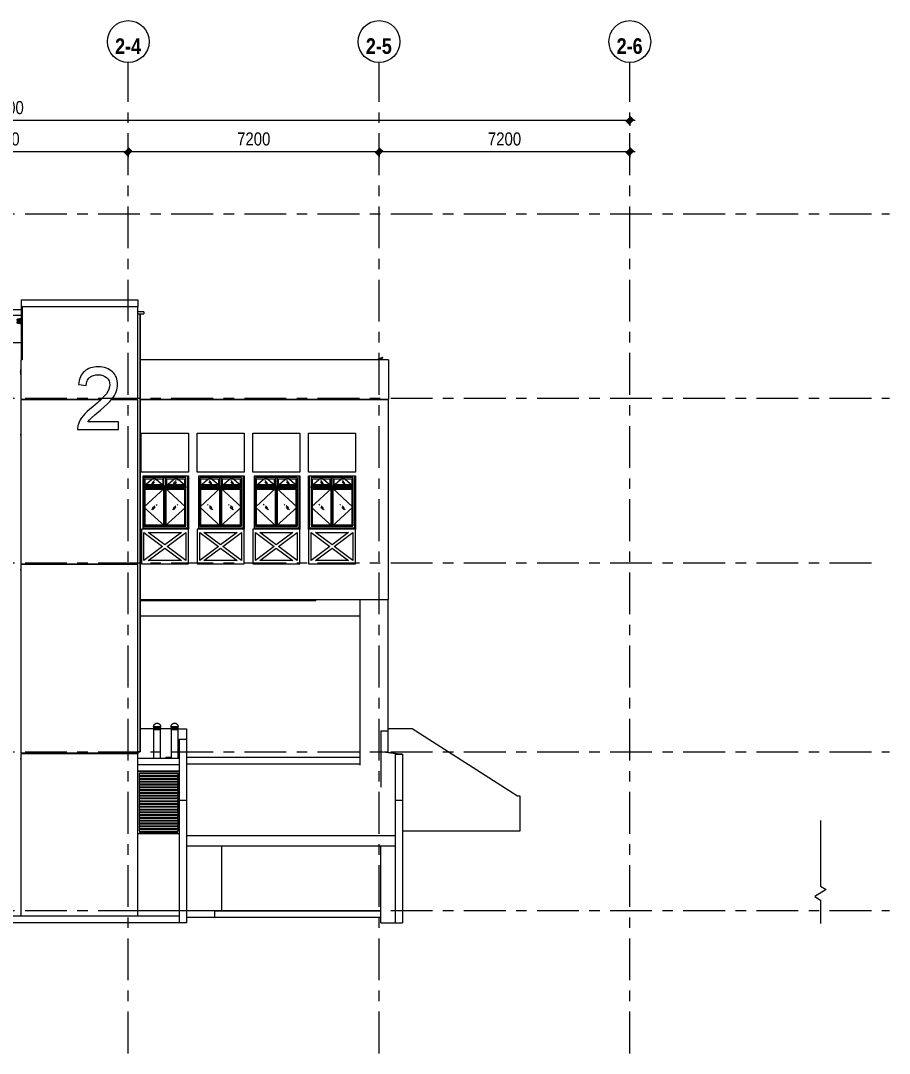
# Model space of a CAD drawing. Header units: millimetres. Extents: x -33493 to 146110, y 17338 to 47807.
# Drawn here: x 10931 to 35873, y 17966 to 47599 of the extents above; entities that cross this region are included whole.
import ezdxf

# ---------------------------------------------------------------- set-up
doc = ezdxf.new("R2010")
doc.units = ezdxf.units.MM
for name, pattern in [('Centre', [4762.5, 952.5, -714.375, 2381.25, -714.375]), ('Dash', [952.5, 476.25, -476.25]), ('Glass Symbol', [360, 90, -90, 90, -90]), ('IDA - Grid Line', [2100, 1200, -300, 300, -300])]:
    doc.linetypes.add(name, pattern=pattern)
for name, color, linetype, lineweight in [('A-_ANOT----_D', 7, 'Continuous', 9), ('A-_ANOT----_D-150', 7, 'Continuous', 9), ('A-_DETA----_ED', 7, 'Continuous', 9), ('A-_DETA----_ED-1', 7, 'Continuous', 18), ('S-_ANOTGRID_E', 7, 'Continuous', 9)]:
    doc.layers.add(name, color=color, linetype=linetype, lineweight=lineweight)
for name, color, linetype, lineweight, true_color in [('A-_CEIL----_E-1', 6, 'Continuous', 9, 0xff00ff), ('A-_FLOR----_E-1', 6, 'Continuous', 9, 0xff00ff), ('A-_FLORLEVL_E-1', 9, 'IDA - Grid Line', 9, 0x808080), ('A-_FURT----_E-1', 6, 'Continuous', 9, 0xff00ff), ('A-_GENM----_M-1', 6, 'Continuous', 9, 0xff00ff), ('A-_ROOF----_E-1', 6, 'Continuous', 9, 0xff00ff), ('A-_WALL----_E-1', 6, 'Continuous', 9, 0xff00ff), ('A-_WALLPRTN_E-1', 6, 'Continuous', 9, 0xff00ff), ('A-_WIND----_E-1', 6, 'Continuous', 9, 0xff00ff), ('A-_WIND----_E-2', 6, 'Dash', 9, 0xff00ff), ('A-_WIND----_E-3', 6, 'Centre', 9, 0xff00ff), ('A-_WIND----_E-4', 6, 'Glass Symbol', 9, 0xff00ff), ('C-_SITE----_E-1', 6, 'Continuous', 9, 0xff00ff), ('E-_FIREALAM_E-1', 6, 'Continuous', 9, 0xff00ff), ('M-_EQPT----_E-1', 6, 'Continuous', 9, 0xff00ff), ('S-_ANOTGRID_E-1', 9, 'IDA - Grid Line', 9, 0x808080), ('S-_COLN----_E-1', 6, 'Continuous', 9, 0xff00ff)]:
    doc.layers.add(name, color=color, linetype=linetype, lineweight=lineweight, true_color=true_color)
doc.styles.add('Arial Narrow_2', font='ARIALN.TTF', dxfattribs={"height": 375})
doc.styles.add('Arial Narrow_B', font='ARIALNB.TTF', dxfattribs={"height": 450})
doc.dimstyles.new('IDA_-_Arial_-_2_5mm_-_Black_-_Diagonal', dxfattribs={"dimscale": 304.8, "dimtxt": 383.786615, "dimasz": 0.492126, "dimexe": 0.492126, "dimexo": 0.738189, "dimgap": 0.246063, "dimtad": 1, "dimdec": 0, "dimzin": 0, "dimdsep": 46, "dimtxsty": 'Arial Narrow_2', "dimblk1": 'OBLIQUE', "dimblk2": 'OBLIQUE', "dimsah": 1, "dimcen": 0.09, "dimdle": 0.492126, "dimadec": 6, "dimazin": 0, "dimtfac": 1, "dimtdec": 4, "dimtix": 1, "dimtmove": 0, "dimatfit": 3, "dimfxl": 1, "dimtvp": 1, "dimtolj": 1, "dimtzin": 0, "dimarcsym": 2})

# ---------------------------------------------------------------- blocks, each defined once
blk = doc.blocks.new('IDA - Casement w Top Hung - 2 Panels - 1400L X 1500H - B2-AW02-3436901-DOOR _ WINDOW SCHEDULE - ELEVATION 3 Copy 1')
at = {"layer": 'A-_WIND----_E-1'}
for p, q in [((14471, 34240), (14471, 34490)), ((15046, 34490), (14471, 34490)), ((14471, 34490), (14471, 33090)), ((15671, 34490), (14471, 34490)), ((14506, 34275), (14506, 34455)), ((14506, 34455), (15011, 34455)), ((15011, 34455), (15011, 34275)), ((15046, 34240), (15046, 34490)), ((15046, 34490), (15096, 34490)), ((15046, 34240), (15046, 34490)), ((15096, 34240), (15096, 34490)), ((15671, 34490), (15096, 34490)), ((15096, 34490), (15096, 34240)), ((15131, 34275), (15131, 34455)), ((15131, 34455), (15636, 34455)), ((15636, 34455), (15636, 34275)), ((15671, 34240), (15671, 34490)), ((15671, 33090), (15671, 34490)), ((14471, 34240), (15046, 34240)), ((14471, 34190), (14471, 34240)), ((15671, 34240), (14471, 34240)), ((14471, 33090), (14471, 34190)), ((15071, 34190), (14471, 34190)), ((14471, 34190), (15671, 34190)), ((15011, 34275), (14506, 34275)), ((14506, 33125), (14506, 34155)), ((14506, 34155), (15036, 34155)), ((15036, 34155), (15036, 33125)), ((15046, 34240), (15096, 34240)), ((15071, 33090), (15071, 34190)), ((15671, 34190), (15071, 34190)), ((15071, 33090), (15071, 34190)), ((15096, 34240), (15671, 34240)), ((15106, 33125), (15106, 34155)), ((15106, 34155), (15636, 34155)), ((15636, 34275), (15131, 34275)), ((15636, 34155), (15636, 33125)), ((15671, 34240), (15671, 34190)), ((15671, 33090), (15671, 34190)), ((14471, 33090), (15071, 33090)), ((15671, 33090), (14471, 33090)), ((15036, 33125), (14506, 33125)), ((15071, 33090), (15671, 33090)), ((15636, 33125), (15106, 33125))]:
    blk.add_line(p, q, dxfattribs=at)
at = {"layer": 'A-_WIND----_E-2'}
blk.add_line((15746, 33015), (14446, 33015), dxfattribs=at)
at = {"layer": 'A-_WIND----_E-3'}
for p, q in [((14471, 34240), (14758, 34490)), ((15046, 34240), (14758, 34490)), ((15096, 34240), (15383, 34490)), ((15671, 34240), (15383, 34490)), ((15071, 34190), (14471, 33640)), ((15071, 34190), (15671, 33640)), ((14471, 33640), (15071, 33090)), ((15671, 33640), (15071, 33090))]:
    blk.add_line(p, q, dxfattribs=at)
at = {"layer": 'A-_WIND----_E-4'}
for p, q in [((14683, 34290), (14833, 34440)), ((14707, 34341), (14801, 34435)), ((14715, 34295), (14809, 34389)), ((15308, 34290), (15458, 34440)), ((15332, 34341), (15426, 34435)), ((15340, 34295), (15434, 34389)), ((14696, 33565), (14846, 33715)), ((14720, 33616), (14814, 33710)), ((14728, 33570), (14821, 33664)), ((15296, 33565), (15446, 33715)), ((15320, 33616), (15414, 33710)), ((15328, 33570), (15421, 33664))]:
    blk.add_line(p, q, dxfattribs=at)
blk = doc.blocks.new('IDA - Casement w Top Hung - 2 Panels - 1400L X 1500H - B2-AW02-3436902-DOOR _ WINDOW SCHEDULE - ELEVATION 3 Copy 1')
at = {"layer": 'A-_WIND----_E-1'}
for p, q in [((19271, 34490), (19271, 34240)), ((19846, 34490), (19271, 34490)), ((20471, 34490), (19271, 34490)), ((19271, 34490), (19271, 33090)), ((19306, 34275), (19306, 34455)), ((19306, 34455), (19811, 34455)), ((19811, 34455), (19811, 34275)), ((19846, 34490), (19846, 34240)), ((19846, 34240), (19846, 34490)), ((19846, 34490), (19896, 34490)), ((19896, 34490), (19896, 34240)), ((20471, 34490), (19896, 34490)), ((19896, 34490), (19896, 34240)), ((19931, 34275), (19931, 34455)), ((19931, 34455), (20436, 34455)), ((20436, 34455), (20436, 34275)), ((20471, 34490), (20471, 34240)), ((20471, 33090), (20471, 34490)), ((19271, 34240), (19846, 34240)), ((19271, 34190), (19271, 34240)), ((20471, 34240), (19271, 34240)), ((19271, 34190), (19271, 33090)), ((19871, 34190), (19271, 34190)), ((19271, 34190), (20471, 34190)), ((19811, 34275), (19306, 34275)), ((19306, 33125), (19306, 34155)), ((19306, 34155), (19836, 34155)), ((19836, 34155), (19836, 33125)), ((19846, 34240), (19896, 34240)), ((19871, 34190), (19871, 33090)), ((19871, 34190), (19871, 33090)), ((20471, 34190), (19871, 34190)), ((19896, 34240), (20471, 34240)), ((19906, 33125), (19906, 34155)), ((19906, 34155), (20436, 34155)), ((20436, 34275), (19931, 34275)), ((20436, 34155), (20436, 33125)), ((20471, 34240), (20471, 34190)), ((20471, 34190), (20471, 33090)), ((19271, 33090), (19871, 33090)), ((20471, 33090), (19271, 33090)), ((19836, 33125), (19306, 33125)), ((19871, 33090), (20471, 33090)), ((20436, 33125), (19906, 33125))]:
    blk.add_line(p, q, dxfattribs=at)
at = {"layer": 'A-_WIND----_E-2'}
blk.add_line((19196, 33015), (20546, 33015), dxfattribs=at)
at = {"layer": 'A-_WIND----_E-3'}
for p, q in [((19271, 34240), (19558, 34490)), ((19846, 34240), (19558, 34490)), ((19896, 34240), (20183, 34490)), ((20471, 34240), (20183, 34490)), ((19871, 34190), (19271, 33640)), ((19871, 34190), (20471, 33640)), ((19271, 33640), (19871, 33090)), ((20471, 33640), (19871, 33090))]:
    blk.add_line(p, q, dxfattribs=at)
at = {"layer": 'A-_WIND----_E-4'}
for p, q in [((19633, 34290), (19483, 34440)), ((19601, 34295), (19507, 34389)), ((19609, 34341), (19515, 34435)), ((20258, 34290), (20108, 34440)), ((20226, 34295), (20132, 34389)), ((20234, 34341), (20140, 34435)), ((19646, 33565), (19496, 33715)), ((19614, 33570), (19520, 33664)), ((19621, 33616), (19528, 33710)), ((20246, 33565), (20096, 33715)), ((20214, 33570), (20120, 33664)), ((20221, 33616), (20128, 33710))]:
    blk.add_line(p, q, dxfattribs=at)
blk = doc.blocks.new('IDA - Casement w Top Hung - 2 Panels - 1400L X 1500H - B2-AW02-V1-DOOR _ WINDOW SCHEDULE - ELEVATION 3 Copy 1')
at = {"layer": 'A-_WIND----_E-1'}
for p, q in [((17671, 34490), (17671, 34240)), ((18246, 34490), (17671, 34490)), ((18871, 34490), (17671, 34490)), ((17671, 34490), (17671, 33090)), ((17706, 34275), (17706, 34455)), ((17706, 34455), (18211, 34455)), ((18211, 34455), (18211, 34275)), ((18246, 34490), (18246, 34240)), ((18246, 34240), (18246, 34490)), ((18246, 34490), (18296, 34490)), ((18296, 34490), (18296, 34240)), ((18871, 34490), (18296, 34490)), ((18296, 34490), (18296, 34240)), ((18331, 34275), (18331, 34455)), ((18331, 34455), (18836, 34455)), ((18836, 34455), (18836, 34275)), ((18871, 34490), (18871, 34240)), ((18871, 33090), (18871, 34490)), ((17671, 34240), (18246, 34240)), ((17671, 34190), (17671, 34240)), ((18871, 34240), (17671, 34240)), ((17671, 34190), (17671, 33090)), ((18271, 34190), (17671, 34190)), ((17671, 34190), (18871, 34190)), ((18211, 34275), (17706, 34275)), ((17706, 33125), (17706, 34155)), ((17706, 34155), (18236, 34155)), ((18236, 34155), (18236, 33125)), ((18246, 34240), (18296, 34240)), ((18271, 34190), (18271, 33090)), ((18271, 34190), (18271, 33090)), ((18871, 34190), (18271, 34190)), ((18296, 34240), (18871, 34240)), ((18306, 33125), (18306, 34155)), ((18306, 34155), (18836, 34155)), ((18836, 34275), (18331, 34275)), ((18836, 34155), (18836, 33125)), ((18871, 34240), (18871, 34190)), ((18871, 34190), (18871, 33090)), ((17671, 33090), (18271, 33090)), ((18871, 33090), (17671, 33090)), ((18236, 33125), (17706, 33125)), ((18271, 33090), (18871, 33090)), ((18836, 33125), (18306, 33125))]:
    blk.add_line(p, q, dxfattribs=at)
at = {"layer": 'A-_WIND----_E-2'}
blk.add_line((17646, 33015), (18946, 33015), dxfattribs=at)
at = {"layer": 'A-_WIND----_E-3'}
for p, q in [((17671, 34240), (17958, 34490)), ((18246, 34240), (17958, 34490)), ((18296, 34240), (18583, 34490)), ((18871, 34240), (18583, 34490)), ((18271, 34190), (17671, 33640)), ((18271, 34190), (18871, 33640)), ((17671, 33640), (18271, 33090)), ((18871, 33640), (18271, 33090))]:
    blk.add_line(p, q, dxfattribs=at)
at = {"layer": 'A-_WIND----_E-4'}
for p, q in [((18033, 34290), (17883, 34440)), ((18001, 34295), (17907, 34389)), ((18009, 34341), (17915, 34435)), ((18658, 34290), (18508, 34440)), ((18626, 34295), (18532, 34389)), ((18634, 34341), (18540, 34435)), ((18046, 33565), (17896, 33715)), ((18014, 33570), (17920, 33664)), ((18021, 33616), (17928, 33710)), ((18646, 33565), (18496, 33715)), ((18614, 33570), (18520, 33664)), ((18621, 33616), (18528, 33710))]:
    blk.add_line(p, q, dxfattribs=at)
blk = doc.blocks.new('IDA- Fire Extinguisher - 3kg AB-3508502-DOOR _ WINDOW SCHEDULE - ELEVATION 3 Copy 1')
at = {"layer": 'A-_FURT----_E-1'}
for p, q in [((21198, 37882), (21301, 37935)), ((21323, 37935), (21220, 37882)), ((21301, 37935), (21323, 37935)), ((21331, 37935), (21323, 37935)), ((21331, 37921), (21331, 37935)), ((21198, 37865), (21198, 37882)), ((21220, 37882), (21198, 37882)), ((21220, 37882), (21220, 37865)), ((21238, 37873), (21331, 37921)), ((21238, 37865), (21238, 37873))]:
    blk.add_line(p, q, dxfattribs=at)
blk.add_ellipse((21207, 37839), major_axis=(0, 35), ratio=0.707107, start_param=0.367595, end_param=0.70715, dxfattribs=at)
blk = doc.blocks.new('IDA - Hosereel - Scaled - HR-3516646-DOOR _ WINDOW SCHEDULE - ELEVATION 3 Copy 1')
at = {"layer": 'M-_EQPT----_E-1'}
for p, q in [((10666, 38270), (10666, 38270)), ((10666, 38270), (10666, 38270)), ((10671, 38270), (10666, 38270)), ((10671, 38270), (10666, 38270)), ((10666, 38217), (10666, 38269)), ((10671, 38269), (10666, 38269)), ((10671, 37865), (10671, 38365)), ((10671, 38365), (10946, 38365)), ((10666, 38210), (10666, 38217)), ((10671, 38217), (10666, 38217)), ((10671, 38210), (10666, 38210)), ((10671, 38209), (10666, 38209)), ((10671, 38209), (10666, 38209)), ((10941, 37565), (10921, 37565)), ((10929, 37552), (10921, 37552)), ((10930, 37552), (10921, 37552)), ((10921, 37548), (10929, 37548)), ((10921, 37548), (10930, 37548)), ((10930, 37490), (10921, 37490)), ((10921, 37470), (10930, 37470)), ((10925, 37545), (10936, 37545)), ((10925, 37530), (10925, 37545)), ((10936, 37530), (10925, 37530)), ((10928, 37505), (10928, 37455)), ((10928, 37505), (10941, 37505)), ((10941, 37455), (10928, 37455)), ((10929, 37560), (10938, 37560)), ((10929, 37560), (10929, 37545)), ((10929, 37530), (10929, 37515)), ((10938, 37515), (10929, 37515)), ((10929, 37515), (10938, 37515)), ((10929, 37515), (10929, 37505)), ((10929, 37455), (10929, 37445)), ((10938, 37445), (10929, 37445)), ((10935, 37565), (10935, 37550)), ((10936, 37545), (10941, 37545)), ((10936, 37530), (10936, 37545)), ((10941, 37530), (10936, 37530)), ((10938, 37560), (10941, 37560)), ((10938, 37545), (10938, 37560)), ((10938, 37515), (10938, 37530)), ((10941, 37515), (10938, 37515)), ((10938, 37515), (10941, 37515)), ((10938, 37505), (10938, 37515)), ((10938, 37445), (10938, 37455)), ((10941, 37445), (10938, 37445))]:
    blk.add_line(p, q, dxfattribs=at)
at = {"layer": 'M-_EQPT----_E-1', "flags": 128}
for points in [[(10941, 37552), (10940, 37552), (10939, 37552), (10939, 37552), (10938, 37552), (10937, 37552), (10936, 37552), (10936, 37552), (10935, 37552), (10934, 37552), (10934, 37552), (10933, 37552), (10932, 37552), (10932, 37552), (10931, 37552), (10931, 37552), (10930, 37552), (10930, 37552), (10930, 37552)], [(10930, 37548), (10930, 37548), (10931, 37548), (10931, 37548), (10932, 37548), (10932, 37548), (10933, 37548), (10934, 37548), (10934, 37548), (10935, 37548), (10936, 37548), (10936, 37548), (10937, 37548), (10938, 37548), (10939, 37548), (10939, 37548), (10940, 37548), (10941, 37548)]]:
    blk.add_lwpolyline(points, dxfattribs=at)
blk = doc.blocks.new('IDA - Strobe Light - IDA - Strobe Light-5833233-DOOR _ WINDOW SCHEDULE - ELEVATION 3 Copy 1')
at = {"layer": 'E-_FIREALAM_E-1'}
for p, q in [((10831, 39009), (10831, 39000)), ((10831, 39007), (10831, 39001)), ((10831, 38989), (10831, 38977)), ((10831, 38989), (10831, 38977)), ((10831, 38977), (10831, 38955)), ((10831, 38977), (10831, 38954)), ((10831, 38946), (10831, 38946)), ((10874, 39036), (10838, 39036)), ((10838, 38919), (10874, 38919)), ((10896, 39038), (10874, 39036)), ((10874, 39035), (10874, 38977)), ((10874, 38977), (10874, 38920)), ((10874, 38919), (10896, 38917)), ((10916, 39038), (10896, 39038)), ((10896, 39037), (10896, 38977)), ((10896, 38977), (10896, 38918)), ((10896, 38917), (10916, 38917)), ((10918, 39041), (10916, 39041)), ((10916, 39039), (10916, 38977)), ((10916, 38977), (10916, 38916)), ((10916, 38914), (10918, 38914)), ((10940, 39043), (10918, 39043)), ((10918, 39043), (10918, 38977)), ((10918, 38977), (10918, 38912)), ((10918, 38912), (10940, 38912)), ((10940, 39043), (10940, 38977)), ((10940, 38977), (10940, 38912)), ((10946, 39043), (10942, 39043)), ((10942, 39043), (10942, 38977)), ((10942, 38977), (10942, 39043)), ((10942, 38977), (10942, 38912)), ((10942, 38912), (10942, 38977)), ((10942, 38912), (10946, 38912))]:
    blk.add_line(p, q, dxfattribs=at)
at = {"layer": 'E-_FIREALAM_E-1', "flags": 128}
for points in [[(10831, 39029), (10831, 39029), (10831, 39029), (10831, 39030), (10831, 39030), (10831, 39030), (10831, 39030), (10831, 39031), (10831, 39031), (10831, 39031), (10831, 39032), (10831, 39032), (10832, 39032), (10832, 39032), (10832, 39033), (10832, 39033), (10832, 39033), (10832, 39033), (10833, 39034), (10833, 39034), (10833, 39034), (10833, 39034), (10833, 39034), (10834, 39035), (10834, 39035), (10834, 39035), (10834, 39035), (10835, 39035), (10835, 39035), (10835, 39036), (10835, 39036), (10836, 39036), (10836, 39036), (10836, 39036), (10837, 39036), (10837, 39036), (10837, 39036), (10838, 39036), (10838, 39036), (10838, 39036), (10838, 39036)], [(10831, 39008), (10831, 39010), (10831, 39011), (10831, 39013), (10831, 39014), (10831, 39016), (10831, 39017), (10831, 39018), (10831, 39019), (10831, 39021), (10831, 39022), (10831, 39023), (10831, 39024), (10831, 39024), (10831, 39025), (10831, 39026), (10831, 39027), (10831, 39027), (10831, 39028), (10831, 39028), (10831, 39028), (10831, 39028), (10831, 39029), (10831, 39029)], [(10831, 39029), (10831, 39029), (10831, 39029), (10831, 39028), (10831, 39028), (10831, 39028), (10831, 39027), (10831, 39027), (10831, 39026), (10831, 39025), (10831, 39025), (10831, 39024), (10831, 39023), (10831, 39022), (10831, 39021), (10831, 39020), (10831, 39019), (10831, 39017), (10831, 39016), (10831, 39015), (10831, 39013), (10831, 39012), (10831, 39010), (10831, 39008), (10831, 39007), (10831, 39005), (10831, 39003), (10831, 39002), (10831, 39000), (10831, 38998), (10831, 38996), (10831, 38994), (10831, 38992), (10831, 38990), (10831, 38988), (10831, 38986), (10831, 38984), (10831, 38982), (10831, 38980), (10831, 38978), (10831, 38977)], [(10831, 38977), (10831, 38975), (10831, 38973), (10831, 38971), (10831, 38969), (10831, 38967), (10831, 38965), (10831, 38963), (10831, 38961), (10831, 38959), (10831, 38958), (10831, 38956), (10831, 38954), (10831, 38952), (10831, 38950), (10831, 38949), (10831, 38947), (10831, 38945), (10831, 38944), (10831, 38942), (10831, 38941), (10831, 38939), (10831, 38938), (10831, 38937), (10831, 38936), (10831, 38934), (10831, 38933), (10831, 38932), (10831, 38931), (10831, 38931), (10831, 38930), (10831, 38929), (10831, 38928), (10831, 38928), (10831, 38927), (10831, 38927), (10831, 38927), (10831, 38927), (10831, 38926), (10831, 38926)], [(10831, 38926), (10831, 38926), (10831, 38926), (10831, 38927), (10831, 38927), (10831, 38927), (10831, 38928), (10831, 38928), (10831, 38929), (10831, 38930), (10831, 38930), (10831, 38931), (10831, 38932), (10831, 38933), (10831, 38934), (10831, 38935), (10831, 38936), (10831, 38938), (10831, 38939), (10831, 38940), (10831, 38942), (10831, 38943), (10831, 38945), (10831, 38946)], [(10838, 38919), (10838, 38919), (10838, 38919), (10837, 38919), (10837, 38919), (10837, 38919), (10836, 38919), (10836, 38919), (10836, 38919), (10836, 38919), (10835, 38919), (10835, 38920), (10835, 38920), (10834, 38920), (10834, 38920), (10834, 38920), (10834, 38920), (10833, 38920), (10833, 38921), (10833, 38921), (10833, 38921), (10833, 38921), (10832, 38922), (10832, 38922), (10832, 38922), (10832, 38922), (10832, 38922), (10832, 38923), (10831, 38923), (10831, 38923), (10831, 38924), (10831, 38924), (10831, 38924), (10831, 38924), (10831, 38925), (10831, 38925), (10831, 38925), (10831, 38926), (10831, 38926), (10831, 38926), (10831, 38926)], [(10940, 39043), (10940, 39043), (10940, 39043), (10940, 39043), (10940, 39043), (10940, 39043), (10940, 39043), (10940, 39043), (10940, 39043), (10940, 39042), (10940, 39042), (10940, 39042), (10940, 39042), (10940, 39042), (10940, 39042), (10940, 39042), (10940, 39042), (10940, 39042), (10940, 39042), (10940, 39042), (10940, 39042), (10940, 39042), (10940, 39042), (10940, 39042), (10940, 39042), (10940, 39042), (10940, 39042), (10940, 39042), (10940, 39042), (10940, 39042), (10940, 39042), (10941, 39042), (10941, 39042), (10941, 39042), (10941, 39042), (10941, 39042), (10941, 39042), (10941, 39042), (10941, 39042), (10941, 39042), (10941, 39042), (10941, 39042), (10941, 39042), (10941, 39042), (10941, 39042), (10941, 39042), (10941, 39042), (10941, 39042), (10942, 39042), (10942, 39042), (10942, 39042), (10942, 39042), (10942, 39042), (10942, 39042), (10942, 39042), (10942, 39042), (10942, 39042), (10942, 39042), (10942, 39042), (10942, 39042), (10942, 39042), (10942, 39042), (10942, 39042), (10942, 39042), (10942, 39042), (10942, 39042), (10942, 39042), (10942, 39042), (10942, 39042), (10942, 39042), (10942, 39043), (10942, 39043), (10942, 39043), (10942, 39043), (10942, 39043), (10942, 39043), (10942, 39043), (10942, 39043), (10942, 39043), (10942, 39043)], [(10942, 38912), (10942, 38912), (10942, 38912), (10942, 38912), (10942, 38912), (10942, 38912), (10942, 38912), (10942, 38912), (10942, 38912), (10942, 38912), (10942, 38913), (10942, 38913), (10942, 38913), (10942, 38913), (10942, 38913), (10942, 38913), (10942, 38913), (10942, 38913), (10942, 38913), (10942, 38913), (10942, 38913), (10942, 38913), (10942, 38913), (10942, 38913), (10942, 38913), (10942, 38913), (10942, 38913), (10942, 38913), (10942, 38913), (10942, 38913), (10942, 38913), (10942, 38913), (10941, 38913), (10941, 38913), (10941, 38913), (10941, 38913), (10941, 38913), (10941, 38913), (10941, 38913), (10941, 38913), (10941, 38913), (10941, 38913), (10941, 38913), (10941, 38913), (10941, 38913), (10941, 38913), (10941, 38913), (10941, 38913), (10940, 38913), (10940, 38913), (10940, 38913), (10940, 38913), (10940, 38913), (10940, 38913), (10940, 38913), (10940, 38913), (10940, 38913), (10940, 38913), (10940, 38913), (10940, 38913), (10940, 38913), (10940, 38913), (10940, 38913), (10940, 38913), (10940, 38913), (10940, 38913), (10940, 38913), (10940, 38913), (10940, 38913), (10940, 38912), (10940, 38912), (10940, 38912), (10940, 38912), (10940, 38912), (10940, 38912), (10940, 38912), (10940, 38912), (10940, 38912), (10940, 38912), (10940, 38912)]]:
    blk.add_lwpolyline(points, dxfattribs=at)
blk = doc.blocks.new('trellis family - trellis family-6083695-DOOR _ WINDOW SCHEDULE - ELEVATION 3 Copy 1')
at = {"layer": 'A-_GENM----_M-1'}
for p, q in [((14360, 26615), (14360, 39190)), ((14361, 26615), (14361, 39190)), ((14375, 26615), (14375, 39190)), ((14275, 36715), (14275, 36735)), ((14275, 31990), (14275, 32010)), ((14360, 26615), (14296, 26615)), ((14361, 26615), (14360, 26615)), ((14375, 26615), (14361, 26615))]:
    blk.add_line(p, q, dxfattribs=at)
blk = doc.blocks.new('Wall Motif - Type 1-6012128-DOOR _ WINDOW SCHEDULE - ELEVATION 3 Copy 1')
at = {"layer": 'A-_GENM----_M-1'}
for p, q in [((14396, 33010), (14396, 32010)), ((15746, 33010), (14396, 33010)), ((14471, 32112), (14471, 32908)), ((14471, 32908), (15008, 32510)), ((15071, 32557), (14594, 32910)), ((14594, 32910), (15548, 32910)), ((15548, 32910), (15071, 32557)), ((15134, 32510), (15671, 32908)), ((15671, 32908), (15671, 32112)), ((15746, 32010), (15746, 33010)), ((15008, 32510), (14471, 32112)), ((14594, 32110), (15071, 32463)), ((15071, 32463), (15548, 32110)), ((15671, 32112), (15134, 32510)), ((14396, 32010), (15746, 32010)), ((15548, 32110), (14594, 32110))]:
    blk.add_line(p, q, dxfattribs=at)
blk = doc.blocks.new('IDA - Bollard - 100R-5800923-DOOR _ WINDOW SCHEDULE - ELEVATION 3 Copy 1')
at = {"layer": 'C-_SITE----_E-1'}
for p, q in [((15246, 27340), (15246, 27330)), ((15246, 27340), (15456, 27340)), ((15246, 27330), (15456, 27330)), ((15246, 27305), (15246, 27295)), ((15246, 27305), (15456, 27305)), ((15246, 27295), (15456, 27295)), ((15246, 27270), (15246, 27260)), ((15246, 27270), (15456, 27270)), ((15251, 27330), (15251, 27305)), ((15251, 27295), (15251, 27270)), ((15451, 27305), (15451, 27330)), ((15451, 27270), (15451, 27295)), ((15456, 27330), (15456, 27340)), ((15456, 27295), (15456, 27305)), ((15456, 27260), (15456, 27270)), ((15246, 27260), (15456, 27260)), ((15251, 27260), (15251, 26440)), ((15451, 26440), (15451, 27260))]:
    blk.add_line(p, q, dxfattribs=at)
at = {"layer": 'C-_SITE----_E-1', "flags": 128}
for points in [[(15251, 27340), (15251, 27344), (15251, 27348), (15251, 27352), (15252, 27356), (15253, 27360), (15253, 27364), (15255, 27368), (15256, 27371), (15257, 27375), (15259, 27379), (15260, 27383), (15262, 27386), (15264, 27390), (15266, 27393), (15268, 27396), (15270, 27400), (15273, 27403), (15275, 27406), (15278, 27409), (15281, 27412), (15284, 27414), (15287, 27417), (15290, 27420), (15293, 27422), (15297, 27424), (15300, 27426), (15303, 27428), (15307, 27430), (15311, 27432), (15314, 27433), (15318, 27435), (15322, 27436), (15326, 27437), (15330, 27438), (15334, 27439), (15338, 27439), (15342, 27440), (15346, 27440), (15350, 27440), (15351, 27440)], [(15351, 27440), (15355, 27440), (15359, 27440), (15363, 27439), (15367, 27439), (15370, 27438), (15374, 27437), (15378, 27436), (15382, 27435), (15386, 27434), (15390, 27432), (15393, 27430), (15397, 27429), (15400, 27427), (15404, 27425), (15407, 27423), (15410, 27420), (15413, 27418), (15417, 27415), (15420, 27412), (15422, 27410), (15425, 27407), (15428, 27404), (15430, 27401), (15433, 27397), (15435, 27394), (15437, 27391), (15439, 27387), (15441, 27384), (15442, 27380), (15444, 27376), (15445, 27372), (15446, 27369), (15447, 27365), (15448, 27361), (15449, 27357), (15450, 27353), (15450, 27349), (15450, 27345), (15451, 27341), (15451, 27340)]]:
    blk.add_lwpolyline(points, dxfattribs=at)
blk = doc.blocks.new('LBC-Louvre Window 3 - 1200X1800-6134103-DOOR _ WINDOW SCHEDULE - ELEVATION 3 Copy 1')
at = {"layer": 'A-_WIND----_E-1'}
for p, q in [((15496, 26065), (14297, 26065)), ((14297, 24265), (14297, 26065)), ((14347, 25994), (14347, 26015)), ((14347, 26015), (15447, 26015)), ((14347, 25952), (14347, 25994)), ((14347, 25994), (15447, 25994)), ((14347, 25952), (14347, 25935)), ((14347, 25914), (14347, 25935)), ((14347, 25935), (15447, 25935)), ((14347, 25872), (14347, 25914)), ((14347, 25914), (15447, 25914)), ((14347, 25872), (14347, 25855)), ((14347, 25834), (14347, 25855)), ((14347, 25855), (15447, 25855)), ((14347, 25792), (14347, 25834)), ((14347, 25834), (15447, 25834)), ((14347, 25792), (14347, 25775)), ((15447, 26015), (15447, 25994)), ((15447, 25994), (15447, 25952)), ((15447, 25935), (15447, 25952)), ((15447, 25935), (15447, 25914)), ((15447, 25914), (15447, 25872)), ((15447, 25855), (15447, 25872)), ((15447, 25855), (15447, 25834)), ((15447, 25834), (15447, 25792)), ((15447, 25775), (15447, 25792)), ((14347, 25754), (14347, 25775)), ((14347, 25775), (15447, 25775)), ((14347, 25712), (14347, 25754)), ((14347, 25754), (15447, 25754)), ((14347, 25712), (14347, 25695)), ((14347, 25674), (14347, 25695)), ((14347, 25695), (15447, 25695)), ((14347, 25632), (14347, 25674)), ((14347, 25674), (15447, 25674)), ((14347, 25632), (14347, 25616)), ((14347, 25594), (14347, 25616)), ((14347, 25616), (15447, 25616)), ((14347, 25552), (14347, 25594)), ((14347, 25594), (15447, 25594)), ((14347, 25552), (14347, 25536)), ((14347, 25514), (14347, 25536)), ((14347, 25536), (15447, 25536)), ((14347, 25473), (14347, 25514)), ((14347, 25514), (15447, 25514)), ((15447, 25775), (15447, 25754)), ((15447, 25754), (15447, 25712)), ((15447, 25695), (15447, 25712)), ((15447, 25695), (15447, 25674)), ((15447, 25674), (15447, 25632)), ((15447, 25616), (15447, 25632)), ((15447, 25616), (15447, 25594)), ((15447, 25594), (15447, 25552)), ((15447, 25536), (15447, 25552)), ((15447, 25536), (15447, 25514)), ((15447, 25514), (15447, 25473)), ((14347, 25473), (14347, 25456)), ((14347, 25434), (14347, 25456)), ((14347, 25456), (15447, 25456)), ((14347, 25393), (14347, 25434)), ((14347, 25434), (15447, 25434)), ((14347, 25393), (14347, 25376)), ((14347, 25354), (14347, 25376)), ((14347, 25376), (15447, 25376)), ((14347, 25313), (14347, 25354)), ((14347, 25354), (15447, 25354)), ((14347, 25313), (14347, 25296)), ((14347, 25274), (14347, 25296)), ((14347, 25296), (15447, 25296)), ((14347, 25233), (14347, 25274)), ((14347, 25274), (15447, 25274)), ((14347, 25233), (14347, 25216)), ((14347, 25195), (14347, 25216)), ((14347, 25216), (15447, 25216)), ((14347, 25153), (14347, 25195)), ((14347, 25195), (15447, 25195)), ((15447, 25456), (15447, 25473)), ((15447, 25456), (15447, 25434)), ((15447, 25434), (15447, 25393)), ((15447, 25376), (15447, 25393)), ((15447, 25376), (15447, 25354)), ((15447, 25354), (15447, 25313)), ((15447, 25296), (15447, 25313)), ((15447, 25296), (15447, 25274)), ((15447, 25274), (15447, 25233)), ((15447, 25216), (15447, 25233)), ((15447, 25216), (15447, 25195)), ((15447, 25195), (15447, 25153)), ((14347, 25153), (14347, 25136)), ((14347, 25115), (14347, 25136)), ((14347, 25136), (15447, 25136)), ((14347, 25073), (14347, 25115)), ((14347, 25115), (15447, 25115)), ((14347, 25073), (14347, 25056)), ((14347, 25035), (14347, 25056)), ((14347, 25056), (15447, 25056)), ((14347, 24993), (14347, 25035)), ((14347, 25035), (15447, 25035)), ((14347, 24993), (14347, 24976)), ((14347, 24955), (14347, 24976)), ((14347, 24976), (15447, 24976)), ((14347, 24913), (14347, 24955)), ((14347, 24955), (15447, 24955)), ((14347, 24913), (14347, 24896)), ((14347, 24875), (14347, 24896)), ((14347, 24896), (15447, 24896)), ((15447, 25136), (15447, 25153)), ((15447, 25136), (15447, 25115)), ((15447, 25115), (15447, 25073)), ((15447, 25056), (15447, 25073)), ((15447, 25056), (15447, 25035)), ((15447, 25035), (15447, 24993)), ((15447, 24976), (15447, 24993)), ((15447, 24976), (15447, 24955)), ((15447, 24955), (15447, 24913)), ((15447, 24896), (15447, 24913)), ((15447, 24896), (15447, 24875)), ((14347, 24833), (14347, 24875)), ((14347, 24875), (15447, 24875)), ((14347, 24833), (14347, 24816)), ((14347, 24795), (14347, 24816)), ((14347, 24816), (15447, 24816)), ((14347, 24753), (14347, 24795)), ((14347, 24795), (15447, 24795)), ((14347, 24753), (14347, 24737)), ((14347, 24715), (14347, 24737)), ((14347, 24737), (15447, 24737)), ((14347, 24674), (14347, 24715)), ((14347, 24715), (15447, 24715)), ((14347, 24674), (14347, 24657)), ((14347, 24635), (14347, 24657)), ((14347, 24657), (15447, 24657)), ((14347, 24594), (14347, 24635)), ((14347, 24635), (15447, 24635)), ((15447, 24875), (15447, 24833)), ((15447, 24816), (15447, 24833)), ((15447, 24816), (15447, 24795)), ((15447, 24795), (15447, 24753)), ((15447, 24737), (15447, 24753)), ((15447, 24737), (15447, 24715)), ((15447, 24715), (15447, 24674)), ((15447, 24657), (15447, 24674)), ((15447, 24657), (15447, 24635)), ((15447, 24635), (15447, 24594)), ((14347, 24594), (14347, 24577)), ((14347, 24555), (14347, 24577)), ((14347, 24577), (15447, 24577)), ((14347, 24514), (14347, 24555)), ((14347, 24555), (15447, 24555)), ((14347, 24514), (14347, 24497)), ((14347, 24475), (14347, 24497)), ((14347, 24497), (15447, 24497)), ((14347, 24434), (14347, 24475)), ((14347, 24475), (15447, 24475)), ((14347, 24434), (14347, 24417)), ((14347, 24396), (14347, 24417)), ((14347, 24417), (15447, 24417)), ((14347, 24354), (14347, 24396)), ((14347, 24396), (15447, 24396)), ((14347, 24354), (14347, 24315)), ((15447, 24329), (14347, 24329)), ((14347, 24315), (15447, 24315)), ((15447, 24577), (15447, 24594)), ((15447, 24577), (15447, 24555)), ((15447, 24555), (15447, 24514)), ((15447, 24497), (15447, 24514)), ((15447, 24497), (15447, 24475)), ((15447, 24475), (15447, 24434)), ((15447, 24417), (15447, 24434)), ((15447, 24417), (15447, 24396)), ((15447, 24396), (15447, 24354)), ((15447, 24315), (15447, 24354)), ((15496, 24265), (14297, 24265))]:
    blk.add_line(p, q, dxfattribs=at)
blk = doc.blocks.new('IDA - M_Break Line - IDA - M_Break Line-3261414-DOOR _ WINDOW SCHEDULE - ELEVATION 3 Copy 1')
at = {"layer": 'A-_DETA----_ED-1'}
for p, q in [((33896, 24644), (33896, 22767)), ((34061, 22666), (33730, 22464)), ((33896, 22767), (34061, 22666)), ((33730, 22464), (33896, 22363)), ((33896, 22363), (33896, 21694))]:
    blk.add_line(p, q, dxfattribs=at)
blk = doc.blocks.new('Grid - 4 mm Dia-236334-DOOR _ WINDOW SCHEDULE - ELEVATION 3 Copy 1')
at = {"layer": 'S-_ANOTGRID_E'}
blk.add_circle((-7579, 46999), 600, dxfattribs=at)
blk = doc.blocks.new('DIMBLOCK6-DOOR _ WINDOW SCHEDULE - ELEVATION 3 Copy 1')
at = {"layer": 'A-_ANOT----_D-150', "transparency": 16777216}
for p, q in [((-7579, 44852), (-7579, 44583)), ((-7579, 44733), (-7579, 44852)), ((28421, 44852), (28421, 44583)), ((28421, 44733), (28421, 44852)), ((28571, 44733), (-7729, 44733))]:
    blk.add_line(p, q, dxfattribs=at)
at = {"layer": 'A-_ANOT----_D-150', "lineweight": 70, "transparency": 16777216}
for p, q in [((-7579, 44733), (-7504, 44808)), ((28421, 44733), (28496, 44808)), ((-7579, 44733), (-7654, 44658)), ((28421, 44733), (28346, 44658))]:
    blk.add_line(p, q, dxfattribs=at)
at = {"layer": 'A-_ANOT----_D-150', "color": 0, "transparency": 16777216, "insert": (9827, 45292), "char_height": 375, "width": 1425.49, "attachment_point": 1, "line_spacing_factor": 0.974696, "style": 'Arial Narrow_2'}
blk.add_mtext('36000', dxfattribs=at)
blk = doc.blocks.new('_Oblique')
at = {"color": 0, "linetype": 'ByBlock', "lineweight": -2}
blk.add_line((-0.5, -0.5), (0.5, 0.5), dxfattribs=at)
blk = doc.blocks.new('DIMBLOCK7-DOOR _ WINDOW SCHEDULE - ELEVATION 3 Copy 1')
at = {"layer": 'A-_ANOT----_D-150', "transparency": 16777216}
for p, q in [((21221, 43952), (21221, 43683)), ((21221, 43833), (21221, 43952)), ((28421, 43952), (28421, 43683)), ((28421, 43833), (28421, 43952)), ((28571, 43833), (21221, 43833))]:
    blk.add_line(p, q, dxfattribs=at)
at = {"layer": 'A-_ANOT----_D-150', "lineweight": 70, "transparency": 16777216}
for p, q in [((21221, 43833), (21296, 43908)), ((28421, 43833), (28496, 43908)), ((21221, 43833), (21146, 43758)), ((28421, 43833), (28346, 43758))]:
    blk.add_line(p, q, dxfattribs=at)
at = {"layer": 'A-_ANOT----_D-150', "color": 0, "transparency": 16777216, "insert": (24346, 44392), "char_height": 375, "width": 1140.39, "attachment_point": 1, "line_spacing_factor": 0.974696, "style": 'Arial Narrow_2'}
blk.add_mtext('7200', dxfattribs=at)
blk = doc.blocks.new('DIMBLOCK8-DOOR _ WINDOW SCHEDULE - ELEVATION 3 Copy 1')
at = {"layer": 'A-_ANOT----_D-150', "transparency": 16777216}
for p, q in [((14021, 43952), (14021, 43683)), ((14021, 43833), (14021, 43952)), ((21221, 43952), (21221, 43683)), ((21221, 43833), (21221, 43952)), ((21221, 43833), (14021, 43833))]:
    blk.add_line(p, q, dxfattribs=at)
at = {"layer": 'A-_ANOT----_D-150', "lineweight": 70, "transparency": 16777216}
for p, q in [((14021, 43833), (14096, 43908)), ((21221, 43833), (21296, 43908)), ((14021, 43833), (13946, 43758)), ((21221, 43833), (21146, 43758))]:
    blk.add_line(p, q, dxfattribs=at)
at = {"layer": 'A-_ANOT----_D-150', "color": 0, "transparency": 16777216, "insert": (17146, 44392), "char_height": 375, "width": 1140.39, "attachment_point": 1, "line_spacing_factor": 0.974696, "style": 'Arial Narrow_2'}
blk.add_mtext('7200', dxfattribs=at)
blk = doc.blocks.new('DIMBLOCK9-DOOR _ WINDOW SCHEDULE - ELEVATION 3 Copy 1')
at = {"layer": 'A-_ANOT----_D-150', "transparency": 16777216}
for p, q in [((6821, 43952), (6821, 43683)), ((6821, 43833), (6821, 43952)), ((14021, 43952), (14021, 43683)), ((14021, 43833), (14021, 43952)), ((14021, 43833), (6821, 43833))]:
    blk.add_line(p, q, dxfattribs=at)
at = {"layer": 'A-_ANOT----_D-150', "lineweight": 70, "transparency": 16777216}
for p, q in [((6821, 43833), (6896, 43908)), ((14021, 43833), (14096, 43908)), ((6821, 43833), (6746, 43758)), ((14021, 43833), (13946, 43758))]:
    blk.add_line(p, q, dxfattribs=at)
at = {"layer": 'A-_ANOT----_D-150', "color": 0, "transparency": 16777216, "insert": (9946, 44392), "char_height": 375, "width": 1140.39, "attachment_point": 1, "line_spacing_factor": 0.974696, "style": 'Arial Narrow_2'}
blk.add_mtext('7200', dxfattribs=at)

msp = doc.modelspace()

# ---------------------------------------------------------------- linework, layer by layer
at = {"layer": 'A-_CEIL----_E-1'}
for p, q in [((14375.4, 30964), (19405.7, 30964)), ((19405.7, 30955), (14375.4, 30955)), ((19405.7, 30955), (19405.7, 30964)), ((14375.4, 30524), (20670.7, 30524)), ((20670.7, 30515), (14375.4, 30515))]:
    msp.add_line(p, q, dxfattribs=at)
at = {"layer": 'A-_FLOR----_E-1'}
for p, q in [((10945.7, 39590), (14295.7, 39590)), ((10945.7, 39590), (10945.7, 39390)), ((14295.7, 39590), (14295.7, 39390)), ((9870.7, 39310), (10970.7, 39310)), ((10970.7, 39140), (9870.7, 39140)), ((14295.7, 39390), (10970.7, 39390)), ((14295.7, 26440), (15495.7, 26440)), ((15095.7, 26465), (15095.7, 26440)), ((15095.7, 26465), (15249.6, 26465)), ((15451.5, 26465), (15495.8, 26465)), ((15695.7, 26465), (20670.7, 26465)), ((15495.7, 26240), (14295.7, 26240)), ((20670.7, 26265), (15695.7, 26265)), ((15695.7, 24215), (21695.7, 24215)), ((15695.7, 24215), (15695.7, 23914.3)), ((21695.7, 23914.3), (15695.7, 23914.3)), ((16495.7, 22065), (16495.7, 21865)), ((16495.7, 22060), (21270.7, 22060)), ((10170.7, 21915), (15495.7, 21915)), ((15495.7, 21715), (10170.7, 21715)), ((16495.7, 21865), (15695.7, 21865)), ((21270.7, 21860), (15695.7, 21860))]:
    msp.add_line(p, q, dxfattribs=at)
at = {"layer": 'A-_FLORLEVL_E-1'}
for p, q in [((-33042.7, 42054.6), (35873.2, 42054.6)), ((-33042.7, 36765), (35873.2, 36765)), ((-33042.7, 32040), (35568.6, 32040)), ((-33042.7, 26615), (35873.2, 26615)), ((-33042.7, 22065), (35873.2, 22065))]:
    msp.add_line(p, q, dxfattribs=at)
at = {"layer": 'A-_GENM----_M-1'}
for p, q in [((12990.7, 37646.6), (12938.9, 37632.5)), ((13045.6, 37656.7), (12990.7, 37646.6)), ((13103.7, 37662.8), (13045.6, 37656.7)), ((13165, 37664.8), (13103.7, 37662.8)), ((13226.9, 37662.6), (13165, 37664.8)), ((13285.5, 37655.8), (13226.9, 37662.6)), ((13340.8, 37644.6), (13285.5, 37655.8)), ((13392.7, 37628.8), (13340.8, 37644.6)), ((12646, 37376.4), (12626.5, 37327.6)), ((12669.6, 37421.7), (12646, 37376.4)), ((12697, 37463.2), (12669.6, 37421.7)), ((12728.5, 37501.1), (12697, 37463.2)), ((12763.9, 37535.3), (12728.5, 37501.1)), ((12802.9, 37565.7), (12763.9, 37535.3)), ((12845, 37592), (12802.9, 37565.7)), ((12890.4, 37614.2), (12845, 37592)), ((12889.1, 37336.4), (12911, 37357.9)), ((12938.9, 37632.5), (12890.4, 37614.2)), ((12911, 37357.9), (12935.3, 37377.1)), ((12935.3, 37377.1), (12961.5, 37393.8)), ((12961.5, 37393.8), (13019.9, 37419.5)), ((13019.9, 37419.5), (13086.1, 37434.9)), ((13086.1, 37434.9), (13160.2, 37440)), ((13160.2, 37440), (13230.5, 37434.8)), ((13230.5, 37434.8), (13293.7, 37419)), ((13293.7, 37419), (13350, 37392.7)), ((13350, 37392.7), (13399.3, 37355.9)), ((13441.4, 37608.6), (13392.7, 37628.8)), ((13399.3, 37355.9), (13439.3, 37311.5)), ((13486.7, 37583.8), (13441.4, 37608.6)), ((13528.8, 37554.6), (13486.7, 37583.8)), ((13567.5, 37520.8), (13528.8, 37554.6)), ((13602.2, 37483.7), (13567.5, 37520.8)), ((13632.3, 37444.5), (13602.2, 37483.7)), ((13657.8, 37403), (13632.3, 37444.5)), ((13678.6, 37359.4), (13657.8, 37403)), ((13694.8, 37313.7), (13678.6, 37359.4)), ((12599.2, 37218.8), (12591.5, 37159)), ((12591.5, 37159), (12816.4, 37130.9)), ((12610.9, 37275), (12599.2, 37218.8)), ((12626.5, 37327.6), (12610.9, 37275)), ((12816.4, 37130.9), (12822.8, 37199.4)), ((12822.8, 37199.4), (12830.3, 37230.7)), ((12830.3, 37230.7), (12840.7, 37260.1)), ((12840.7, 37260.1), (12853.9, 37287.5)), ((12853.9, 37287.5), (12870.1, 37312.9)), ((12870.1, 37312.9), (12889.1, 37336.4)), ((13439.3, 37311.5), (13467.9, 37262.3)), ((13484.8, 37087.4), (13466.6, 37024.2)), ((13467.9, 37262.3), (13485.1, 37208.4)), ((13490.8, 37149.8), (13484.8, 37087.4)), ((13485.1, 37208.4), (13490.8, 37149.8)), ((13693.2, 37002.8), (13705.7, 37055.8)), ((13706.4, 37265.7), (13694.8, 37313.7)), ((13705.7, 37055.8), (13713.2, 37109.4)), ((13713.3, 37215.6), (13706.4, 37265.7)), ((13713.2, 37109.4), (13715.7, 37163.4)), ((13715.7, 37163.4), (13713.3, 37215.6)), ((13333.1, 36822.6), (13248.2, 36736)), ((13393.8, 36895.1), (13333.1, 36822.6)), ((13436.2, 36960.1), (13393.8, 36895.1)), ((13466.6, 37024.2), (13436.2, 36960.1)), ((13542.9, 36729.7), (13586, 36786.9)), ((13586, 36786.9), (13622.5, 36842.7)), ((13622.5, 36842.7), (13652.4, 36897.1)), ((13652.4, 36897.1), (13675.7, 36950.2)), ((13675.7, 36950.2), (13693.2, 37002.8)), ((12917.7, 36449.9), (12841.5, 36382.9)), ((13005.6, 36520.5), (12917.7, 36449.9)), ((13139, 36635.3), (13005.6, 36520.5)), ((13248.2, 36736), (13139, 36635.3)), ((13220.8, 36421.7), (13326.9, 36513.1)), ((13326.9, 36513.1), (13415.9, 36594.9)), ((13415.9, 36594.9), (13487.9, 36667.1)), ((13487.9, 36667.1), (13542.9, 36729.7)), ((12680.4, 36201.6), (12643, 36142.4)), ((12724.1, 36259.9), (12680.4, 36201.6)), ((12777, 36319.6), (12724.1, 36259.9)), ((12841.5, 36382.9), (12777, 36319.6)), ((12906, 36148.4), (12962.1, 36205.4)), ((12962.1, 36205.4), (13057.5, 36287.9)), ((13057.5, 36287.9), (13220.8, 36421.7)), ((12564.1, 35906.2), (12563.4, 35866.2)), ((12563.4, 35866.2), (13743.8, 35866.2)), ((12568.4, 35945.4), (12564.1, 35906.2)), ((12576.2, 35983.7), (12568.4, 35945.4)), ((12587.6, 36021.2), (12576.2, 35983.7)), ((12612.1, 36082.2), (12587.6, 36021.2)), ((12643, 36142.4), (12612.1, 36082.2)), ((12860.7, 36091), (12906, 36148.4)), ((13743.8, 36091), (12860.7, 36091)), ((13743.8, 35866.2), (13743.8, 36091))]:
    msp.add_line(p, q, dxfattribs=at)
at = {"layer": 'A-_ROOF----_E-1'}
for p, q in [((14470.7, 39240), (14295.7, 39240)), ((14295.7, 39190), (14470.7, 39190)), ((14470.7, 39240), (14470.7, 39190))]:
    msp.add_line(p, q, dxfattribs=at)
at = {"layer": 'A-_WALL----_E-1'}
for p, q in [((10945.7, 39390), (10945.7, 37865)), ((10945.7, 39390), (10970.7, 39390)), ((10970.7, 39390), (10970.7, 37865)), ((14295.7, 36735), (14295.7, 39390)), ((10940.7, 37865), (10940.7, 36735)), ((10970.7, 37865), (10940.7, 37865)), ((21495.7, 37865), (14375.4, 37865)), ((21495.7, 37865), (21495.7, 36735)), ((10940.7, 36735), (13247.1, 36735)), ((13225.5, 36715), (10940.7, 36715)), ((10940.7, 36715), (10940.7, 32010)), ((14295.7, 36715), (13529.9, 36715)), ((13546.8, 36735), (14295.7, 36735)), ((14220.7, 36735), (14220.7, 36715)), ((14295.7, 32010), (14295.7, 36715)), ((14375.4, 36735), (21495.7, 36735)), ((21495.7, 36715), (14375.4, 36715)), ((20670.7, 36715), (20670.7, 36735)), ((21495.7, 30990), (21495.7, 36715)), ((14395.7, 34640), (14395.7, 35760)), ((14395.7, 35760), (15745.7, 35760)), ((15745.7, 35760), (15745.7, 34640)), ((15995.7, 34640), (15995.7, 35760)), ((15995.7, 35760), (17345.7, 35760)), ((17345.7, 35760), (17345.7, 34640)), ((17595.7, 34640), (17595.7, 35760)), ((17595.7, 35760), (18945.7, 35760)), ((18945.7, 35760), (18945.7, 34640)), ((19195.7, 34640), (19195.7, 35760)), ((19195.7, 35760), (20545.7, 35760)), ((20545.7, 35760), (20545.7, 34640)), ((15745.7, 34640), (14395.7, 34640)), ((14445.7, 33010), (14445.7, 34540)), ((14445.7, 34540), (15745.7, 34540)), ((15720.7, 34540), (15720.7, 33040)), ((15745.7, 34540), (15745.7, 33010)), ((17345.7, 34640), (15995.7, 34640)), ((16045.7, 34540), (17345.7, 34540)), ((16045.7, 33010), (16045.7, 34540)), ((17320.7, 34540), (17320.7, 33040)), ((17345.7, 34540), (17345.7, 33010)), ((18945.7, 34640), (17595.7, 34640)), ((17645.7, 34540), (18945.7, 34540)), ((17645.7, 33010), (17645.7, 34540)), ((18920.7, 34540), (18920.7, 33040)), ((18945.7, 34540), (18945.7, 33010)), ((20545.7, 34640), (19195.7, 34640)), ((19195.7, 34540), (20545.7, 34540)), ((19195.7, 33010), (19195.7, 34540)), ((19220.7, 33040), (19220.7, 34540)), ((20520.7, 34540), (20520.7, 33040)), ((20545.7, 34540), (20545.7, 33010)), ((15720.7, 33040), (14445.7, 33040)), ((17320.7, 33040), (16045.7, 33040)), ((18920.7, 33040), (17645.7, 33040)), ((20520.7, 33040), (19220.7, 33040)), ((10940.7, 32010), (14295.7, 32010)), ((14120.7, 32010), (14120.7, 31990)), ((14295.7, 31990), (10940.7, 31990)), ((10940.7, 31990), (10940.7, 26585)), ((14295.7, 26585), (14295.7, 31990)), ((14375.4, 30990), (21495.7, 30990)), ((14748.8, 27275), (14375.4, 27275)), ((15250.6, 27275), (14948.8, 27275)), ((15450.6, 27275), (15695.7, 27275)), ((15695.7, 27275), (15695.7, 21715)), ((22170.7, 27275), (21470.7, 27275)), ((25195.7, 25350), (22170.7, 27275)), ((15495.7, 21715), (15495.7, 26978.5)), ((15495.7, 26978.5), (15695.7, 26978.5)), ((21270.7, 27221), (21470.7, 27221)), ((21270.7, 27221), (21270.7, 25608.5)), ((21470.7, 27221), (21470.7, 26610.9)), ((10940.7, 26585), (14295.7, 26585)), ((14295.7, 26565), (10940.7, 26565)), ((10940.7, 26565), (10940.7, 21915)), ((14295.7, 26585), (14295.7, 26565)), ((14295.7, 21915), (14295.7, 26565)), ((21695.7, 26556.3), (21270.7, 26613.5)), ((21270.7, 26613.5), (21470.7, 26610.9)), ((21470.7, 26613.7), (21370.7, 26612.2)), ((21470.7, 26610.9), (21893.7, 26554)), ((21884.9, 26553.8), (21695.7, 26556.3)), ((21695.7, 21715), (21695.7, 26556.3)), ((21695.7, 26551), (21895.7, 26554)), ((21895.7, 26554), (21895.7, 21715)), ((14297.5, 24265), (14297.5, 26065)), ((14297.5, 26065), (15495.7, 26065)), ((15695.7, 25217), (15495.7, 25217)), ((21895.7, 25217.2), (21695.7, 25217.2)), ((25270.7, 25350), (25195.7, 25350)), ((25270.7, 24350), (25270.7, 25350)), ((21895.7, 24350), (25270.7, 24350)), ((15495.7, 24265), (14297.5, 24265)), ((16695.7, 23914.3), (16695.7, 22065)), ((21270.7, 21715), (21270.7, 23914.3)), ((14295.7, 22065), (15495.7, 22065)), ((15695.7, 22065), (16695.7, 22065)), ((15695.7, 21715), (15495.7, 21715)), ((21270.7, 21715), (21895.7, 21715))]:
    msp.add_line(p, q, dxfattribs=at)
at = {"layer": 'A-_WALLPRTN_E-1'}
for p, q in [((10940.7, 35715), (10920.7, 35715)), ((10970.7, 31990), (10970.7, 32010)), ((10940.7, 31840), (10920.7, 31840)), ((10920.7, 26415), (10940.7, 26415)), ((10970.7, 26565), (10970.7, 26585)), ((16695.7, 22065), (21270.7, 22065))]:
    msp.add_line(p, q, dxfattribs=at)
at = {"layer": 'S-_ANOTGRID_E-1'}
for p, q in [((14020.7, 17965.8), (14020.7, 46399)), ((21220.7, 17965.8), (21220.7, 46399)), ((28420.7, 17965.8), (28420.7, 46399))]:
    msp.add_line(p, q, dxfattribs=at)
at = {"layer": 'S-_COLN----_E-1'}
for p, q in [((20670.7, 30990), (20670.7, 26231.8)), ((21470.7, 30990), (21470.7, 27221))]:
    msp.add_line(p, q, dxfattribs=at)

# ---------------------------------------------------------------- block references
at = {"layer": 'A-_DETA----_ED'}
msp.add_blockref('IDA - M_Break Line - IDA - M_Break Line-3261414-DOOR _ WINDOW SCHEDULE - ELEVATION 3 Copy 1', (0, 0), dxfattribs=at)
at = {"layer": 'A-_FURT----_E-1'}
msp.add_blockref('IDA- Fire Extinguisher - 3kg AB-3508502-DOOR _ WINDOW SCHEDULE - ELEVATION 3 Copy 1', (0, 0), dxfattribs=at)
at = {"layer": 'A-_GENM----_M-1'}
for name, p in [('trellis family - trellis family-6083695-DOOR _ WINDOW SCHEDULE - ELEVATION 3 Copy 1', (0, 0)), ('Wall Motif - Type 1-6012128-DOOR _ WINDOW SCHEDULE - ELEVATION 3 Copy 1', (0, 0)), ('Wall Motif - Type 1-6012128-DOOR _ WINDOW SCHEDULE - ELEVATION 3 Copy 1', (1600, 0)), ('Wall Motif - Type 1-6012128-DOOR _ WINDOW SCHEDULE - ELEVATION 3 Copy 1', (3200, 0)), ('Wall Motif - Type 1-6012128-DOOR _ WINDOW SCHEDULE - ELEVATION 3 Copy 1', (4800, 0))]:
    msp.add_blockref(name, p, dxfattribs=at)
at = {"layer": 'A-_WIND----_E-1'}
for name, p in [('IDA - Casement w Top Hung - 2 Panels - 1400L X 1500H - B2-AW02-3436901-DOOR _ WINDOW SCHEDULE - ELEVATION 3 Copy 1', (0, 0)), ('IDA - Casement w Top Hung - 2 Panels - 1400L X 1500H - B2-AW02-V1-DOOR _ WINDOW SCHEDULE - ELEVATION 3 Copy 1', (-1600, 0)), ('IDA - Casement w Top Hung - 2 Panels - 1400L X 1500H - B2-AW02-V1-DOOR _ WINDOW SCHEDULE - ELEVATION 3 Copy 1', (0, 0)), ('IDA - Casement w Top Hung - 2 Panels - 1400L X 1500H - B2-AW02-3436902-DOOR _ WINDOW SCHEDULE - ELEVATION 3 Copy 1', (0, 0)), ('LBC-Louvre Window 3 - 1200X1800-6134103-DOOR _ WINDOW SCHEDULE - ELEVATION 3 Copy 1', (0, 0))]:
    msp.add_blockref(name, p, dxfattribs=at)
at = {"layer": 'C-_SITE----_E-1'}
for p in [(-501.8, 0), (0, 0)]:
    msp.add_blockref('IDA - Bollard - 100R-5800923-DOOR _ WINDOW SCHEDULE - ELEVATION 3 Copy 1', p, dxfattribs=at)
at = {"layer": 'E-_FIREALAM_E-1'}
msp.add_blockref('IDA - Strobe Light - IDA - Strobe Light-5833233-DOOR _ WINDOW SCHEDULE - ELEVATION 3 Copy 1', (0, 0), dxfattribs=at)
at = {"layer": 'M-_EQPT----_E-1'}
msp.add_blockref('IDA - Hosereel - Scaled - HR-3516646-DOOR _ WINDOW SCHEDULE - ELEVATION 3 Copy 1', (0, 0), dxfattribs=at)
at = {"layer": 'S-_ANOTGRID_E'}
for p in [(21600, 0), (28800, 0), (36000, 0)]:
    msp.add_blockref('Grid - 4 mm Dia-236334-DOOR _ WINDOW SCHEDULE - ELEVATION 3 Copy 1', p, dxfattribs=at)

# ---------------------------------------------------------------- texts
at = {"layer": 'S-_ANOTGRID_E', "char_height": 450, "width": 754.5, "attachment_point": 5, "line_spacing_factor": 0.949189, "style": 'Arial Narrow_B'}
for s, insert in [('\\pxqc,t3.33333,6.66667,10,13.33333,16.66667,20,23.33333,26.66667,30,33.33333,36.66667,40,43.33333,46.66667,50,53.33333,56.66667,60,63.33333,66.66667,70,73.33333,76.66667,80,83.33333,86.66667,90,93.33333,96.66667,100,103.33333,106.66667;{2-4}', (14015.3, 46865.6)), ('\\pxqc,t3.33333,6.66667,10,13.33333,16.66667,20,23.33333,26.66667,30,33.33333,36.66667,40,43.33333,46.66667,50,53.33333,56.66667,60,63.33333,66.66667,70,73.33333,76.66667,80,83.33333,86.66667,90,93.33333,96.66667,100,103.33333,106.66667;{2-5}', (21215.3, 46865.6)), ('\\pxqc,t3.33333,6.66667,10,13.33333,16.66667,20,23.33333,26.66667,30,33.33333,36.66667,40,43.33333,46.66667,50,53.33333,56.66667,60,63.33333,66.66667,70,73.33333,76.66667,80,83.33333,86.66667,90,93.33333,96.66667,100,103.33333,106.66667;{2-6}', (28415.3, 46865.6))]:
    msp.add_mtext(s, dxfattribs=dict(at, insert=insert))

# ---------------------------------------------------------------- dimensions: what is measured, and where the dimension line sits
at = {"layer": 'A-_ANOT----_D'}
for base, p1, p2, override, picture, middle in [((-7579.3, 44732.8), (28420.7, 44626.7), (-7579.3, 44626.7), {"dimpost": '<>', "dimfxl": 36000}, 'DIMBLOCK6-DOOR _ WINDOW SCHEDULE - ELEVATION 3 Copy 1', (10420.7, 44999.3)), ((6820.7, 43832.8), (14020.7, 43726.7), (6820.7, 43726.7), {"dimpost": '<>', "dimfxl": 7200}, 'DIMBLOCK9-DOOR _ WINDOW SCHEDULE - ELEVATION 3 Copy 1', (10420.7, 44099.3)), ((14020.7, 43832.8), (21220.7, 43726.7), (14020.7, 43726.7), {"dimpost": '<>', "dimfxl": 7200}, 'DIMBLOCK8-DOOR _ WINDOW SCHEDULE - ELEVATION 3 Copy 1', (17620.7, 44099.3)), ((21220.7, 43832.8), (28420.7, 43726.7), (21220.7, 43726.7), {"dimpost": '<>', "dimfxl": 7200}, 'DIMBLOCK7-DOOR _ WINDOW SCHEDULE - ELEVATION 3 Copy 1', (24820.7, 44099.3))]:
    dim = msp.add_linear_dim(base=base, p1=p1, p2=p2, dimstyle='IDA_-_Arial_-_2_5mm_-_Black_-_Diagonal', override=override, dxfattribs=at)
    dim.commit()
    dim.dimension.update_dxf_attribs({"geometry": picture, "text_midpoint": middle})

doc.saveas('drawing.dxf')
